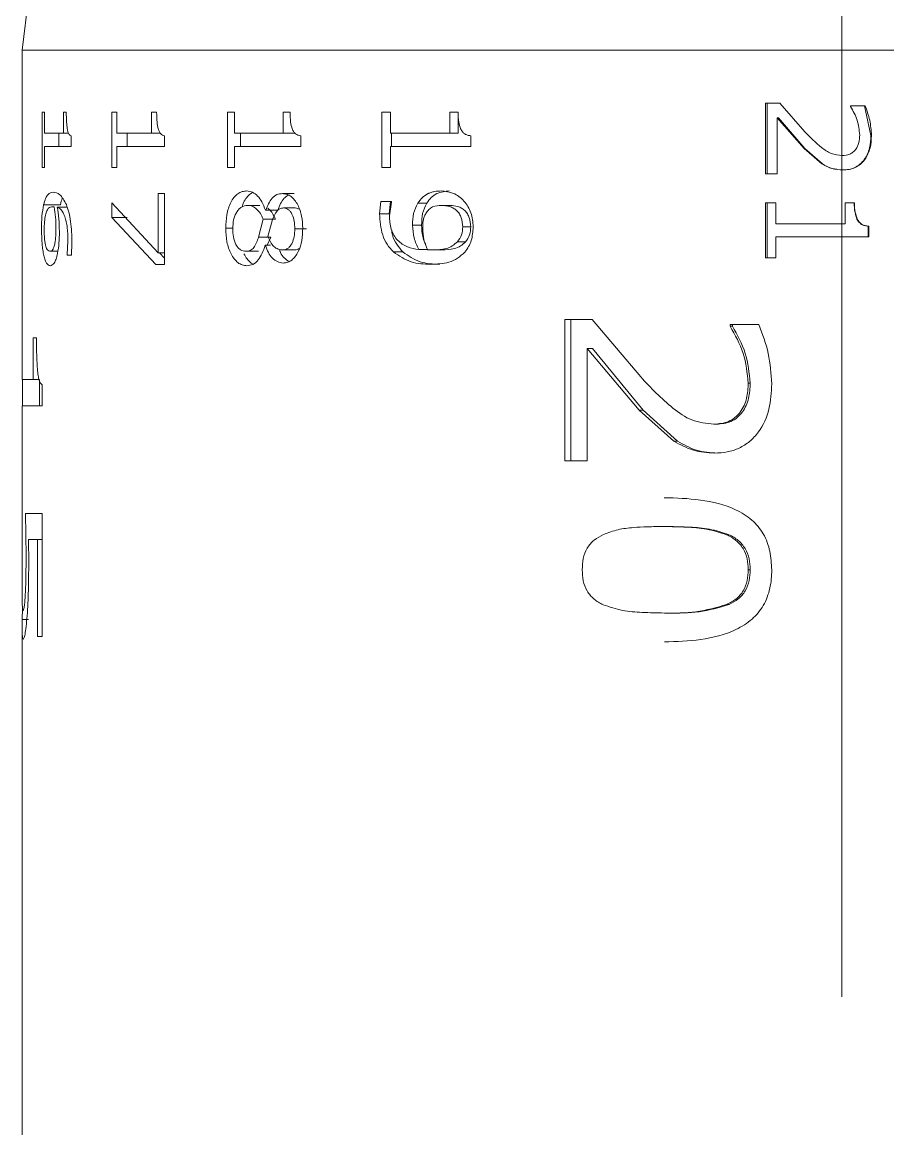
# Model space of a CAD drawing. Header units: inches. Extents: x 0.1 to 10.9, y 0 to 8.5.
# Drawn here: x 5.2366 to 5.4373, y 4.8738 to 5.1303 of the extents above; entities that cross this region are included whole.
import ezdxf

# ---------------------------------------------------------------- set-up
doc = ezdxf.new("R2010")
doc.units = ezdxf.units.IN
doc.header["$MEASUREMENT"] = 0
doc.linetypes.add('CENTERX2', pattern=[0.8, 0.5, -0.1, 0.1, -0.1])

msp = doc.modelspace()

# ---------------------------------------------------------------- linework, layer by layer
at = {"color": 7, "linetype": 'CENTERX2', "lineweight": 0}
msp.add_line((5.42662, 4.10444), (5.42662, 6.90803), dxfattribs=at)
at = {"color": 7, "linetype": 'Continuous', "lineweight": 0}
for p, q in [((5.23894, 5.14291), (5.23662, 5.12381)), ((5.23662, 5.12381), (5.23662, 5.04747)), ((5.33069, 5.12381), (5.23662, 5.12381)), ((5.61662, 5.12381), (5.33069, 5.12381)), ((5.40892, 5.11155), (5.41225, 5.11155)), ((5.40892, 5.09515), (5.40892, 5.11155)), ((5.40929, 5.09515), (5.40929, 5.11155)), ((5.41225, 5.11155), (5.41808, 5.10488)), ((5.24124, 5.10943), (5.24178, 5.10943)), ((5.24124, 5.09667), (5.24124, 5.10943)), ((5.24178, 5.10943), (5.24178, 5.10457)), ((5.24617, 5.10943), (5.24685, 5.10943)), ((5.24617, 5.10457), (5.24617, 5.10943)), ((5.25741, 5.10943), (5.25853, 5.10943)), ((5.25741, 5.09667), (5.25741, 5.10943)), ((5.25853, 5.10943), (5.25853, 5.10457)), ((5.26663, 5.10943), (5.26779, 5.10943)), ((5.26663, 5.10457), (5.26663, 5.10943)), ((5.28422, 5.10943), (5.28584, 5.10943)), ((5.28422, 5.09667), (5.28422, 5.10943)), ((5.28584, 5.10943), (5.28584, 5.10457)), ((5.29714, 5.10943), (5.29871, 5.10943)), ((5.29714, 5.10457), (5.29714, 5.10943)), ((5.31997, 5.10943), (5.32199, 5.10943)), ((5.31997, 5.09667), (5.31997, 5.10943)), ((5.32199, 5.10943), (5.32199, 5.10457)), ((5.33579, 5.10943), (5.33766, 5.10943)), ((5.33579, 5.10457), (5.33579, 5.10943)), ((5.3377, 5.10457), (5.3377, 5.10893)), ((5.42864, 5.11095), (5.43201, 5.11095)), ((5.42864, 5.11078), (5.42864, 5.11095)), ((5.43189, 5.11095), (5.43335, 5.10408)), ((5.41164, 5.10816), (5.41164, 5.09515)), ((5.41789, 5.10104), (5.41164, 5.10816)), ((5.41196, 5.10816), (5.41164, 5.10816)), ((5.41807, 5.10104), (5.41196, 5.10816)), ((5.24178, 5.10457), (5.24617, 5.10457)), ((5.24514, 5.10153), (5.24514, 5.10457)), ((5.24736, 5.10457), (5.24617, 5.10457)), ((5.24796, 5.10398), (5.24796, 5.10153)), ((5.25853, 5.10457), (5.26663, 5.10457)), ((5.26097, 5.10153), (5.26097, 5.10457)), ((5.26865, 5.10457), (5.26663, 5.10457)), ((5.26965, 5.10398), (5.26965, 5.10153)), ((5.28584, 5.10457), (5.29714, 5.10457)), ((5.28722, 5.10153), (5.28722, 5.10457)), ((5.29987, 5.10457), (5.29714, 5.10457)), ((5.3012, 5.10398), (5.3012, 5.10153)), ((5.32199, 5.10457), (5.33579, 5.10457)), ((5.32222, 5.10153), (5.32222, 5.10457)), ((5.3377, 5.10457), (5.33579, 5.10457)), ((5.34063, 5.10398), (5.34063, 5.10153)), ((5.43335, 5.10408), (5.4335, 5.10408)), ((5.24178, 5.10153), (5.24178, 5.09667)), ((5.24178, 5.10153), (5.24796, 5.10153)), ((5.25853, 5.10153), (5.25853, 5.09667)), ((5.25853, 5.10153), (5.26965, 5.10153)), ((5.28584, 5.10153), (5.28584, 5.09667)), ((5.28584, 5.10153), (5.3012, 5.10153)), ((5.32199, 5.10153), (5.32199, 5.09667)), ((5.32199, 5.10153), (5.34063, 5.10153)), ((5.42202, 5.09745), (5.41789, 5.10104)), ((5.41807, 5.10104), (5.41789, 5.10104)), ((5.42212, 5.09745), (5.41807, 5.10104)), ((5.42538, 5.09954), (5.4254, 5.09954)), ((5.24124, 5.09667), (5.24178, 5.09667)), ((5.25741, 5.09667), (5.25853, 5.09667)), ((5.28422, 5.09667), (5.28584, 5.09667)), ((5.31997, 5.09667), (5.32199, 5.09667)), ((5.42212, 5.09745), (5.42202, 5.09745)), ((5.40892, 5.09515), (5.41164, 5.09515)), ((5.25741, 5.08846), (5.26812, 5.07689)), ((5.25741, 5.08501), (5.25741, 5.08846)), ((5.26812, 5.07689), (5.26812, 5.09059)), ((5.26812, 5.09059), (5.26965, 5.09059)), ((5.26965, 5.09059), (5.26965, 5.07419)), ((5.29694, 5.09059), (5.29967, 5.09059)), ((5.31947, 5.08588), (5.31977, 5.08877)), ((5.31977, 5.08877), (5.32225, 5.08877)), ((5.32173, 5.08588), (5.32202, 5.08877)), ((5.32225, 5.08861), (5.32174, 5.08543)), ((5.32225, 5.08877), (5.32225, 5.08861)), ((5.40892, 5.08846), (5.41134, 5.08846)), ((5.40892, 5.0757), (5.40892, 5.08846)), ((5.40929, 5.0757), (5.40929, 5.08846)), ((5.41134, 5.08846), (5.41134, 5.0836)), ((5.42742, 5.08846), (5.42955, 5.08846)), ((5.42742, 5.0836), (5.42742, 5.08846)), ((5.24159, 5.088), (5.24549, 5.088)), ((5.24407, 5.08749), (5.24366, 5.08755)), ((5.24474, 5.08747), (5.24704, 5.08747)), ((5.29174, 5.08786), (5.28884, 5.08786)), ((5.29302, 5.08672), (5.29309, 5.08672)), ((5.29309, 5.08672), (5.2959, 5.08672)), ((5.29992, 5.08725), (5.29719, 5.08725)), ((5.31947, 5.08588), (5.32173, 5.08588)), ((5.32835, 5.08836), (5.33042, 5.08836)), ((5.3358, 5.08786), (5.33384, 5.08786)), ((5.26762, 5.07419), (5.25741, 5.08501)), ((5.26097, 5.08501), (5.25741, 5.08501)), ((5.29142, 5.0805), (5.29249, 5.08465)), ((5.29531, 5.08465), (5.29249, 5.08465)), ((5.29465, 5.08458), (5.29355, 5.08062)), ((5.32712, 5.08329), (5.32921, 5.08329)), ((5.41134, 5.0836), (5.42742, 5.0836)), ((5.43013, 5.08463), (5.43021, 5.08463)), ((5.28382, 5.08254), (5.28546, 5.08254)), ((5.3025, 5.08244), (5.29983, 5.08244)), ((5.34059, 5.08291), (5.33874, 5.08291)), ((5.43276, 5.08302), (5.43276, 5.08057)), ((5.43276, 5.08302), (5.43289, 5.08302)), ((5.43289, 5.08302), (5.43289, 5.08057)), ((5.24704, 5.07647), (5.24724, 5.07965)), ((5.24816, 5.0792), (5.24804, 5.07631)), ((5.29427, 5.0805), (5.29142, 5.0805)), ((5.29293, 5.0786), (5.293, 5.0786)), ((5.293, 5.0786), (5.29416, 5.0786)), ((5.29342, 5.0786), (5.29427, 5.0805)), ((5.33941, 5.07944), (5.33753, 5.07944)), ((5.41134, 5.08057), (5.41134, 5.0757)), ((5.41134, 5.08057), (5.43289, 5.08057)), ((5.24489, 5.07722), (5.24307, 5.07722)), ((5.24704, 5.07631), (5.24704, 5.07647)), ((5.24704, 5.07631), (5.24804, 5.07631)), ((5.26965, 5.07689), (5.26812, 5.07689)), ((5.26965, 5.07562), (5.26847, 5.07689)), ((5.29142, 5.07722), (5.28851, 5.07722)), ((5.29978, 5.07753), (5.29705, 5.07753)), ((5.32269, 5.07706), (5.32488, 5.07706)), ((5.32857, 5.07761), (5.33064, 5.07761)), ((5.3306, 5.07759), (5.33192, 5.07753)), ((5.33392, 5.07753), (5.33192, 5.07753)), ((5.40892, 5.0757), (5.41134, 5.0757)), ((5.26762, 5.07419), (5.26965, 5.07419)), ((5.36243, 5.06144), (5.36876, 5.06144)), ((5.36243, 5.02863), (5.36243, 5.06144)), ((5.36378, 5.02863), (5.36378, 5.06144)), ((5.36876, 5.06144), (5.38, 5.04809)), ((5.40071, 5.06022), (5.40741, 5.06022)), ((5.40071, 5.05989), (5.40071, 5.06022)), ((5.40126, 5.05989), (5.40126, 5.06022)), ((5.40126, 5.05989), (5.40071, 5.05989)), ((5.23919, 5.05719), (5.23993, 5.05719)), ((5.23919, 5.04747), (5.23919, 5.05719)), ((5.3676, 5.05465), (5.3676, 5.02863)), ((5.37962, 5.04042), (5.3676, 5.05465)), ((5.36884, 5.05465), (5.3676, 5.05465)), ((5.38061, 5.04042), (5.36884, 5.05465)), ((5.23662, 5.04747), (5.23919, 5.04747)), ((5.23671, 5.04139), (5.23671, 5.04747)), ((5.24054, 5.04747), (5.23919, 5.04747)), ((5.24062, 5.04747), (5.24062, 5.04139)), ((5.24129, 5.0463), (5.24129, 5.04139)), ((5.40539, 5.04665), (5.40493, 5.04665)), ((5.23662, 5.04139), (5.23662, 5.0183)), ((5.23662, 5.04139), (5.24129, 5.04139)), ((5.38768, 5.03324), (5.37962, 5.04042)), ((5.38061, 5.04042), (5.37962, 5.04042)), ((5.3885, 5.03324), (5.38061, 5.04042)), ((5.39759, 5.03714), (5.39697, 5.03714)), ((5.3885, 5.03324), (5.38768, 5.03324)), ((5.36243, 5.02863), (5.3676, 5.02863)), ((5.23662, 5.0183), (5.23664, 5.0183)), ((5.23664, 5.01785), (5.23662, 5.01235)), ((5.23664, 5.0183), (5.23664, 5.01785)), ((5.23741, 5.01648), (5.24129, 5.01648)), ((5.23752, 5.00657), (5.23741, 5.01648)), ((5.24129, 5.01648), (5.24129, 4.98792)), ((5.23662, 5.01235), (5.23662, 4.99861)), ((5.38631, 5.01344), (5.38544, 5.01344)), ((5.40046, 5.01154), (5.3999, 5.01154)), ((5.2381, 5.0104), (5.23813, 5.00503)), ((5.2381, 5.0104), (5.24016, 5.0104)), ((5.24016, 4.98792), (5.24016, 5.0104)), ((5.24016, 5.0104), (5.24129, 5.0104)), ((5.40539, 5.00341), (5.40493, 5.00341)), ((5.23664, 4.99185), (5.23667, 4.9944)), ((5.40051, 4.99535), (5.39995, 4.99535)), ((5.23664, 4.99185), (5.23806, 4.99185)), ((5.38636, 4.99339), (5.3855, 4.99339)), ((5.23662, 4.99039), (5.23662, 4.78781)), ((5.24016, 4.98792), (5.24129, 4.98792))]:
    msp.add_line(p, q, dxfattribs=at)
for points, knots in [([(5.24685, 5.10943), (5.24686, 5.10866), (5.24687, 5.10735), (5.24701, 5.10611), (5.24706, 5.1056)], [0, 0, 0, 0, 0.586254, 1, 1, 1, 1]), ([(5.26779, 5.10943), (5.2678, 5.10866), (5.26782, 5.10735), (5.26805, 5.10611), (5.26815, 5.1056)], [0, 0, 0, 0, 0.586254, 1, 1, 1, 1]), ([(5.29871, 5.10943), (5.29872, 5.10866), (5.29876, 5.10735), (5.29907, 5.10611), (5.2992, 5.1056)], [0, 0, 0, 0, 0.586254, 1, 1, 1, 1]), ([(5.33766, 5.10943), (5.33769, 5.10866), (5.33772, 5.10735), (5.33809, 5.10611), (5.33825, 5.1056)], [0, 0, 0, 0, 0.586254, 1, 1, 1, 1]), ([(5.43076, 5.10416), (5.43064, 5.10533), (5.4304, 5.10769), (5.42922, 5.10975), (5.42864, 5.11078)], [0, 0, 0, 0, 0.499757, 1, 1, 1, 1]), ([(5.43201, 5.11095), (5.43242, 5.10984), (5.43326, 5.10762), (5.43342, 5.10526), (5.4335, 5.10408)], [0, 0, 0, 0, 0.500032, 1, 1, 1, 1]), ([(5.24706, 5.1056), (5.24712, 5.10535), (5.24722, 5.1049), (5.24742, 5.10437), (5.24767, 5.10408), (5.24785, 5.10402), (5.24796, 5.10398)], [0, 0, 0, 0, 0.26977, 0.499699, 0.721463, 1, 1, 1, 1]), ([(5.26815, 5.1056), (5.26824, 5.10535), (5.26841, 5.1049), (5.26875, 5.10437), (5.26917, 5.10408), (5.26948, 5.10402), (5.26965, 5.10398)], [0, 0, 0, 0, 0.2697697, 0.4996988, 0.7214626, 1, 1, 1, 1]), ([(5.2992, 5.1056), (5.29932, 5.10535), (5.29955, 5.1049), (5.29999, 5.10437), (5.30056, 5.10408), (5.30097, 5.10402), (5.3012, 5.10398)], [0, 0, 0, 0, 0.26977, 0.499699, 0.721463, 1, 1, 1, 1]), ([(5.33825, 5.1056), (5.33839, 5.10535), (5.33867, 5.1049), (5.3392, 5.10437), (5.33988, 5.10408), (5.34036, 5.10402), (5.34063, 5.10398)], [0, 0, 0, 0, 0.2697697, 0.4996988, 0.7214626, 1, 1, 1, 1]), ([(5.41808, 5.10488), (5.41931, 5.10363), (5.42114, 5.10175), (5.42409, 5.09969), (5.42586, 5.0995), (5.42674, 5.0994)], [0, 0, 0, 0, 0.5010759, 0.7508625, 1, 1, 1, 1]), ([(5.42674, 5.0994), (5.42734, 5.09945), (5.42822, 5.09953), (5.42924, 5.10015), (5.42985, 5.10079), (5.4303, 5.10156), (5.43069, 5.10268), (5.43073, 5.10357), (5.43076, 5.10416)], [0, 0, 0, 0, 0.249421, 0.372272, 0.499385, 0.621869, 0.74984, 1, 1, 1, 1]), ([(5.43335, 5.10408), (5.4333, 5.1031), (5.43321, 5.10114), (5.43221, 5.09882), (5.43089, 5.09738), (5.42968, 5.09659), (5.4283, 5.09614), (5.42734, 5.09608), (5.42684, 5.09606)], [0, 0, 0, 0, 0.2524485, 0.5030628, 0.6303949, 0.7524448, 0.8728303, 1, 1, 1, 1]), ([(5.4335, 5.10408), (5.43345, 5.10309), (5.43335, 5.10113), (5.43232, 5.09882), (5.43098, 5.09738), (5.42974, 5.09659), (5.42833, 5.09613), (5.42735, 5.09608), (5.42685, 5.09606)], [0, 0, 0, 0, 0.250225, 0.499474, 0.626932, 0.749688, 0.871298, 1, 1, 1, 1]), ([(5.42685, 5.09606), (5.42599, 5.09611), (5.42428, 5.09621), (5.42277, 5.09704), (5.42202, 5.09745)], [0, 0, 0, 0, 0.499617, 1, 1, 1, 1]), ([(5.42548, 5.09625), (5.42511, 5.09628), (5.4239, 5.09639), (5.42285, 5.09702), (5.42212, 5.09745)], [0, 0, 0, 0, 0.308902, 1, 1, 1, 1]), ([(5.28382, 5.08254), (5.28386, 5.0836), (5.28393, 5.08571), (5.28471, 5.08817), (5.28567, 5.08971), (5.28657, 5.09058), (5.28758, 5.09111), (5.28831, 5.09117), (5.28867, 5.0912)], [0, 0, 0, 0, 0.250126, 0.499378, 0.62775, 0.749677, 0.874797, 1, 1, 1, 1]), ([(5.28867, 5.0912), (5.28913, 5.09113), (5.29002, 5.09101), (5.29125, 5.09008), (5.2923, 5.08864), (5.29277, 5.08739), (5.29302, 5.08672)], [0, 0, 0, 0, 0.243682, 0.477055, 0.722641, 1, 1, 1, 1]), ([(5.32835, 5.08836), (5.32867, 5.08882), (5.32932, 5.08974), (5.33023, 5.09034), (5.3307, 5.09057), (5.3307, 5.09057), (5.3307, 5.09057), (5.33071, 5.09057), (5.33071, 5.09057), (5.33071, 5.09057), (5.33071, 5.09057), (5.33072, 5.09058), (5.33073, 5.09058), (5.33075, 5.09059), (5.3308, 5.09062), (5.3309, 5.09066), (5.33111, 5.09075), (5.33154, 5.09091), (5.33243, 5.09114), (5.33322, 5.09118), (5.33373, 5.0912)], [0, 0, 0, 0, 0.249773, 0.499049, 0.499147, 0.499192, 0.499249, 0.499306, 0.499421, 0.49965, 0.500109, 0.501026, 0.502862, 0.506539, 0.513913, 0.528742, 0.55874, 0.62019, 0.749603, 1, 1, 1, 1]), ([(5.33042, 5.08836), (5.33074, 5.08882), (5.33137, 5.08973), (5.33314, 5.09096), (5.33467, 5.0911), (5.33569, 5.0912)], [0, 0, 0, 0, 0.2522277, 0.5026472, 1, 1, 1, 1]), ([(5.33373, 5.0912), (5.33471, 5.09111), (5.33616, 5.09097), (5.33792, 5.08995), (5.33942, 5.08855), (5.34089, 5.0862), (5.34108, 5.08398), (5.34117, 5.08287)], [0, 0, 0, 0, 0.2499153, 0.3739661, 0.5007032, 0.7502661, 1, 1, 1, 1]), ([(5.24159, 5.088), (5.24173, 5.08852), (5.24202, 5.08956), (5.24276, 5.09069), (5.2434, 5.09081), (5.24383, 5.09089)], [0, 0, 0, 0, 0.2498, 0.500035, 1, 1, 1, 1]), ([(5.24383, 5.09089), (5.24434, 5.09084), (5.24536, 5.09074), (5.24636, 5.08894), (5.24686, 5.08804)], [0, 0, 0, 0, 0.501248, 1, 1, 1, 1]), ([(5.24549, 5.088), (5.24562, 5.08857), (5.24575, 5.08914), (5.24593, 5.08944), (5.24593, 5.08945)], [0, 0, 0, 0, 0.992708, 1, 1, 1, 1]), ([(5.28765, 5.08752), (5.28774, 5.08786), (5.28796, 5.0887), (5.28865, 5.08969), (5.28938, 5.09049), (5.28991, 5.09073), (5.2901, 5.09082)], [0, 0, 0, 0, 0.2135635, 0.5279687, 0.8252509, 1, 1, 1, 1]), ([(5.29309, 5.08672), (5.29352, 5.08774), (5.29416, 5.08928), (5.29566, 5.09047), (5.29652, 5.09055), (5.29694, 5.09059)], [0, 0, 0, 0, 0.499791, 0.749561, 1, 1, 1, 1]), ([(5.2959, 5.08672), (5.29631, 5.08778), (5.29689, 5.08929), (5.29798, 5.09002), (5.29831, 5.09024)], [0, 0, 0, 0, 0.69662, 1, 1, 1, 1]), ([(5.29694, 5.09059), (5.29729, 5.09056), (5.29799, 5.0905), (5.29897, 5.08995), (5.29982, 5.08909), (5.30075, 5.08763), (5.30153, 5.0854), (5.30161, 5.0835), (5.30165, 5.08254)], [0, 0, 0, 0, 0.125077, 0.250085, 0.369564, 0.500407, 0.749882, 1, 1, 1, 1]), ([(5.42949, 5.08846), (5.42951, 5.0877), (5.42955, 5.08639), (5.42996, 5.08515), (5.43013, 5.08463)], [0, 0, 0, 0, 0.586186, 1, 1, 1, 1]), ([(5.42955, 5.08846), (5.42957, 5.0877), (5.42961, 5.08639), (5.43003, 5.08515), (5.43021, 5.08463)], [0, 0, 0, 0, 0.586254, 1, 1, 1, 1]), ([(5.2411, 5.08221), (5.24112, 5.08329), (5.24115, 5.08545), (5.24144, 5.08715), (5.24159, 5.088)], [0, 0, 0, 0, 0.500651, 1, 1, 1, 1]), ([(5.24366, 5.08755), (5.24335, 5.08752), (5.24289, 5.08747), (5.24235, 5.08671), (5.24214, 5.08597), (5.24204, 5.08561)], [0, 0, 0, 0, 0.50028, 0.754129, 1, 1, 1, 1]), ([(5.24445, 5.08259), (5.24443, 5.08345), (5.2444, 5.08518), (5.24418, 5.08672), (5.24407, 5.08749)], [0, 0, 0, 0, 0.499823, 1, 1, 1, 1]), ([(5.24474, 5.08747), (5.24489, 5.08659), (5.24518, 5.08483), (5.24522, 5.0828), (5.24524, 5.08179)], [0, 0, 0, 0, 0.500374, 1, 1, 1, 1]), ([(5.24724, 5.07965), (5.24722, 5.0807), (5.24717, 5.08227), (5.24684, 5.08412), (5.24639, 5.08567), (5.24565, 5.08701), (5.24505, 5.08732), (5.24474, 5.08747)], [0, 0, 0, 0, 0.2495748, 0.3735246, 0.5000757, 0.7496692, 1, 1, 1, 1]), ([(5.24686, 5.08804), (5.24706, 5.08748), (5.24747, 5.08636), (5.24804, 5.08339), (5.24811, 5.08088), (5.24816, 5.0792)], [0, 0, 0, 0, 0.250452, 0.501032, 1, 1, 1, 1]), ([(5.28884, 5.08786), (5.28837, 5.08779), (5.28766, 5.08769), (5.28685, 5.08699), (5.28633, 5.08629), (5.28591, 5.08546), (5.28552, 5.0842), (5.28547, 5.08316), (5.28543, 5.08247)], [0, 0, 0, 0, 0.249222, 0.372119, 0.499739, 0.62497, 0.750214, 1, 1, 1, 1]), ([(5.29249, 5.08465), (5.29229, 5.0851), (5.29188, 5.08601), (5.29099, 5.08704), (5.28996, 5.08775), (5.28922, 5.08782), (5.28884, 5.08786)], [0, 0, 0, 0, 0.250147, 0.500151, 0.749963, 1, 1, 1, 1]), ([(5.29531, 5.08465), (5.29511, 5.0851), (5.29471, 5.08599), (5.29407, 5.08685), (5.29364, 5.08711), (5.29355, 5.08717)], [0, 0, 0, 0, 0.441858, 0.881121, 1, 1, 1, 1]), ([(5.29719, 5.08725), (5.29691, 5.08722), (5.29634, 5.08715), (5.29534, 5.0863), (5.29492, 5.08527), (5.29465, 5.08458)], [0, 0, 0, 0, 0.250291, 0.500423, 1, 1, 1, 1]), ([(5.29983, 5.08244), (5.29981, 5.08304), (5.29975, 5.08416), (5.29936, 5.08549), (5.29887, 5.08635), (5.29838, 5.08686), (5.29781, 5.08718), (5.2974, 5.08723), (5.29719, 5.08725)], [0, 0, 0, 0, 0.269444, 0.500228, 0.630596, 0.751741, 0.87203, 1, 1, 1, 1]), ([(5.30084, 5.08696), (5.30074, 5.08702), (5.30045, 5.08721), (5.30013, 5.08723), (5.29992, 5.08725)], [0, 0, 0, 0, 0.356942, 1, 1, 1, 1]), ([(5.32269, 5.07706), (5.32218, 5.07762), (5.32115, 5.07875), (5.31976, 5.08169), (5.31958, 5.08421), (5.31947, 5.08588)], [0, 0, 0, 0, 0.250482, 0.501012, 1, 1, 1, 1]), ([(5.32712, 5.08329), (5.32714, 5.0842), (5.32718, 5.08601), (5.32796, 5.08758), (5.32835, 5.08836)], [0, 0, 0, 0, 0.5008972, 1, 1, 1, 1]), ([(5.32921, 5.08329), (5.32923, 5.0842), (5.32927, 5.08601), (5.33004, 5.08758), (5.33042, 5.08836)], [0, 0, 0, 0, 0.501806, 1, 1, 1, 1]), ([(5.33018, 5.08598), (5.33005, 5.08571), (5.32978, 5.08519), (5.32949, 5.08401), (5.32947, 5.0831), (5.32946, 5.08249)], [0, 0, 0, 0, 0.251595, 0.499623, 1, 1, 1, 1]), ([(5.33384, 5.08786), (5.33313, 5.08782), (5.33207, 5.08776), (5.33084, 5.08692), (5.3304, 5.08629), (5.33018, 5.08598)], [0, 0, 0, 0, 0.499421, 0.74771, 1, 1, 1, 1]), ([(5.33874, 5.08291), (5.33869, 5.08361), (5.33861, 5.08468), (5.33799, 5.08592), (5.33735, 5.08668), (5.33658, 5.08725), (5.33542, 5.08775), (5.33447, 5.08782), (5.33384, 5.08786)], [0, 0, 0, 0, 0.249293, 0.373882, 0.499552, 0.618742, 0.743814, 1, 1, 1, 1]), ([(5.34059, 5.08291), (5.34054, 5.08361), (5.34046, 5.08467), (5.33985, 5.08591), (5.33923, 5.08667), (5.33848, 5.08725), (5.33734, 5.08775), (5.33641, 5.08782), (5.3358, 5.08786)], [0, 0, 0, 0, 0.251993, 0.377387, 0.503249, 0.622046, 0.746239, 1, 1, 1, 1]), ([(5.24204, 5.08561), (5.24194, 5.08511), (5.24175, 5.08411), (5.24173, 5.08282), (5.24171, 5.08217)], [0, 0, 0, 0, 0.499828, 1, 1, 1, 1]), ([(5.32174, 5.08543), (5.32181, 5.08438), (5.32191, 5.08279), (5.32274, 5.08091), (5.32392, 5.07936), (5.32591, 5.07804), (5.32768, 5.07775), (5.32857, 5.07761)], [0, 0, 0, 0, 0.2496557, 0.3751687, 0.5001161, 0.7496266, 1, 1, 1, 1]), ([(5.32857, 5.07761), (5.32814, 5.07849), (5.32729, 5.08026), (5.32717, 5.08228), (5.32712, 5.08329)], [0, 0, 0, 0, 0.500294, 1, 1, 1, 1]), ([(5.33017, 5.07879), (5.32994, 5.07929), (5.32931, 5.08068), (5.32925, 5.08227), (5.32921, 5.08329)], [0, 0, 0, 0, 0.361063, 1, 1, 1, 1]), ([(5.43013, 5.08463), (5.43029, 5.08439), (5.43058, 5.08393), (5.43118, 5.08341), (5.43193, 5.08312), (5.43246, 5.08305), (5.43276, 5.08302)], [0, 0, 0, 0, 0.2702175, 0.5024347, 0.7232869, 1, 1, 1, 1]), ([(5.43021, 5.08463), (5.43037, 5.08439), (5.43068, 5.08393), (5.43128, 5.0834), (5.43204, 5.08312), (5.43259, 5.08305), (5.43289, 5.08302)], [0, 0, 0, 0, 0.26977, 0.499699, 0.721463, 1, 1, 1, 1]), ([(5.24311, 5.07388), (5.24282, 5.07397), (5.2424, 5.07411), (5.24193, 5.07513), (5.24163, 5.07619), (5.24139, 5.07748), (5.24116, 5.07944), (5.24113, 5.0811), (5.2411, 5.08221)], [0, 0, 0, 0, 0.2495771, 0.3740244, 0.5000297, 0.626972, 0.7505602, 1, 1, 1, 1]), ([(5.24171, 5.08217), (5.24173, 5.08147), (5.24175, 5.0804), (5.24191, 5.07915), (5.24208, 5.07838), (5.24229, 5.07781), (5.24262, 5.07731), (5.24289, 5.07726), (5.24307, 5.07722)], [0, 0, 0, 0, 0.248401, 0.375132, 0.49955, 0.620238, 0.749878, 1, 1, 1, 1]), ([(5.24421, 5.0791), (5.24429, 5.07965), (5.24444, 5.08074), (5.24445, 5.08197), (5.24445, 5.08259)], [0, 0, 0, 0, 0.498268, 1, 1, 1, 1]), ([(5.24524, 5.08179), (5.24524, 5.08088), (5.24522, 5.07907), (5.24495, 5.0775), (5.24482, 5.07672)], [0, 0, 0, 0, 0.500869, 1, 1, 1, 1]), ([(5.28872, 5.07388), (5.28835, 5.07391), (5.28763, 5.07397), (5.28663, 5.07453), (5.28574, 5.07542), (5.28478, 5.07697), (5.28395, 5.07938), (5.28386, 5.08149), (5.28382, 5.08254)], [0, 0, 0, 0, 0.12518, 0.250283, 0.371959, 0.500628, 0.750026, 1, 1, 1, 1]), ([(5.28543, 5.08247), (5.28546, 5.08182), (5.28551, 5.08051), (5.286, 5.07899), (5.28662, 5.07806), (5.28738, 5.07737), (5.28806, 5.07728), (5.28851, 5.07722)], [0, 0, 0, 0, 0.250453, 0.500024, 0.625381, 0.750556, 1, 1, 1, 1]), ([(5.29705, 5.07753), (5.29728, 5.07755), (5.2977, 5.0776), (5.2983, 5.07791), (5.2988, 5.07843), (5.29932, 5.0793), (5.29975, 5.08067), (5.2998, 5.08182), (5.29983, 5.08244)], [0, 0, 0, 0, 0.133902, 0.249958, 0.370032, 0.50033, 0.731636, 1, 1, 1, 1]), ([(5.30165, 5.08254), (5.30162, 5.08159), (5.30155, 5.07971), (5.30085, 5.07746), (5.29995, 5.076), (5.29913, 5.07514), (5.29815, 5.0746), (5.29746, 5.07453), (5.2971, 5.07449)], [0, 0, 0, 0, 0.250269, 0.499788, 0.628541, 0.750076, 0.868173, 1, 1, 1, 1]), ([(5.32488, 5.07706), (5.32439, 5.07763), (5.3234, 5.07876), (5.32245, 5.08053), (5.32232, 5.08172), (5.32228, 5.08209)], [0, 0, 0, 0, 0.4069542, 0.8160718, 1, 1, 1, 1]), ([(5.32946, 5.08249), (5.32951, 5.08163), (5.32961, 5.07991), (5.33027, 5.07836), (5.3306, 5.07759)], [0, 0, 0, 0, 0.499901, 1, 1, 1, 1]), ([(5.33753, 5.07944), (5.33789, 5.07994), (5.33862, 5.08096), (5.3387, 5.08226), (5.33874, 5.08291)], [0, 0, 0, 0, 0.4995426, 1, 1, 1, 1]), ([(5.34117, 5.08287), (5.34109, 5.0818), (5.34098, 5.08021), (5.34016, 5.07826), (5.33954, 5.07746), (5.33923, 5.07704)], [0, 0, 0, 0, 0.499334, 0.745263, 1, 1, 1, 1]), ([(5.33941, 5.07944), (5.33976, 5.07995), (5.34047, 5.08097), (5.34055, 5.08226), (5.34059, 5.08291)], [0, 0, 0, 0, 0.499479, 1, 1, 1, 1]), ([(5.24307, 5.07722), (5.24329, 5.07727), (5.2436, 5.07733), (5.24399, 5.07817), (5.24414, 5.07878), (5.24421, 5.0791)], [0, 0, 0, 0, 0.4993839, 0.742438, 1, 1, 1, 1]), ([(5.28851, 5.07722), (5.28884, 5.07725), (5.28934, 5.07729), (5.28995, 5.07767), (5.29075, 5.07853), (5.29112, 5.07962), (5.29142, 5.0805)], [0, 0, 0, 0, 0.2502, 0.377926, 0.50064, 1, 1, 1, 1]), ([(5.29293, 5.0786), (5.29272, 5.07797), (5.2923, 5.07674), (5.29139, 5.07513), (5.29014, 5.07403), (5.28919, 5.07393), (5.28872, 5.07388)], [0, 0, 0, 0, 0.255215, 0.500917, 0.750097, 1, 1, 1, 1]), ([(5.2971, 5.07449), (5.29665, 5.07456), (5.29575, 5.0747), (5.29458, 5.0756), (5.29362, 5.07691), (5.29321, 5.07801), (5.293, 5.0786)], [0, 0, 0, 0, 0.249712, 0.499813, 0.734591, 1, 1, 1, 1]), ([(5.29355, 5.08062), (5.29396, 5.07977), (5.29458, 5.07849), (5.29595, 5.07763), (5.29668, 5.07756), (5.29705, 5.07753)], [0, 0, 0, 0, 0.49917, 0.749335, 1, 1, 1, 1]), ([(5.33192, 5.07753), (5.33292, 5.07757), (5.33442, 5.07762), (5.33636, 5.07835), (5.33714, 5.07908), (5.33753, 5.07944)], [0, 0, 0, 0, 0.500345, 0.75242, 1, 1, 1, 1]), ([(5.33392, 5.07753), (5.33489, 5.07757), (5.33636, 5.07762), (5.33826, 5.07835), (5.33903, 5.07908), (5.33941, 5.07944)], [0, 0, 0, 0, 0.499167, 0.751232, 1, 1, 1, 1]), ([(5.24482, 5.07672), (5.24471, 5.07626), (5.24449, 5.07534), (5.2439, 5.0741), (5.24342, 5.07397), (5.24311, 5.07388)], [0, 0, 0, 0, 0.250469, 0.500878, 1, 1, 1, 1]), ([(5.29019, 5.07426), (5.28999, 5.07436), (5.28945, 5.07461), (5.2887, 5.07542), (5.28826, 5.07621), (5.28803, 5.07661)], [0, 0, 0, 0, 0.235282, 0.608239, 1, 1, 1, 1]), ([(5.29849, 5.07485), (5.2981, 5.0751), (5.29735, 5.0756), (5.29663, 5.07656), (5.29637, 5.07722), (5.29631, 5.07738)], [0, 0, 0, 0, 0.435588, 0.862856, 1, 1, 1, 1]), ([(5.29978, 5.07753), (5.3, 5.07755), (5.30037, 5.07758), (5.3007, 5.07778), (5.30083, 5.07786)], [0, 0, 0, 0, 0.6105043, 1, 1, 1, 1]), ([(5.33136, 5.07419), (5.32978, 5.07425), (5.32666, 5.07436), (5.32401, 5.07616), (5.32269, 5.07706)], [0, 0, 0, 0, 0.503411, 1, 1, 1, 1]), ([(5.33336, 5.07419), (5.33182, 5.07425), (5.32875, 5.07437), (5.32617, 5.07616), (5.32488, 5.07706)], [0, 0, 0, 0, 0.502497, 1, 1, 1, 1]), ([(5.33923, 5.07704), (5.33868, 5.07653), (5.33758, 5.07549), (5.33488, 5.07434), (5.33276, 5.07425), (5.33136, 5.07419)], [0, 0, 0, 0, 0.2484876, 0.4999888, 1, 1, 1, 1]), ([(5.40741, 5.06022), (5.40824, 5.05801), (5.4099, 5.05358), (5.41022, 5.04885), (5.41037, 5.04649)], [0, 0, 0, 0, 0.500032, 1, 1, 1, 1]), ([(5.40493, 5.04665), (5.40469, 5.049), (5.4042, 5.05372), (5.40188, 5.05783), (5.40071, 5.05989)], [0, 0, 0, 0, 0.499757, 1, 1, 1, 1]), ([(5.40539, 5.04665), (5.40515, 5.049), (5.40468, 5.0537), (5.4024, 5.05783), (5.40126, 5.05989)], [0, 0, 0, 0, 0.500593, 1, 1, 1, 1]), ([(5.23993, 5.05719), (5.23994, 5.05587), (5.23995, 5.05326), (5.24011, 5.05077), (5.24018, 5.04953)], [0, 0, 0, 0, 0.50108, 1, 1, 1, 1]), ([(5.24018, 5.04953), (5.24025, 5.04903), (5.24036, 5.04811), (5.24062, 5.04704), (5.24093, 5.04647), (5.24117, 5.04636), (5.24129, 5.0463)], [0, 0, 0, 0, 0.268585, 0.499853, 0.742171, 1, 1, 1, 1]), ([(5.38, 5.04809), (5.38238, 5.04559), (5.38595, 5.04183), (5.39173, 5.03771), (5.39522, 5.03733), (5.39697, 5.03714)], [0, 0, 0, 0, 0.5010816, 0.7508684, 1, 1, 1, 1]), ([(5.39697, 5.03714), (5.39814, 5.03724), (5.39989, 5.03739), (5.40191, 5.03864), (5.40311, 5.03991), (5.40402, 5.04145), (5.40478, 5.04369), (5.40487, 5.04547), (5.40493, 5.04665)], [0, 0, 0, 0, 0.249071, 0.372309, 0.4993, 0.621785, 0.749787, 1, 1, 1, 1]), ([(5.41037, 5.04649), (5.41028, 5.04452), (5.41008, 5.0406), (5.40803, 5.03597), (5.40536, 5.03309), (5.40287, 5.0315), (5.40008, 5.03059), (5.39814, 5.0305), (5.39717, 5.03045)], [0, 0, 0, 0, 0.2502272, 0.4994725, 0.6269207, 0.7496768, 0.8747756, 1, 1, 1, 1]), ([(5.39759, 5.03714), (5.39874, 5.03724), (5.40046, 5.0374), (5.40243, 5.03864), (5.40361, 5.03992), (5.4045, 5.04145), (5.40524, 5.04369), (5.40533, 5.04547), (5.40539, 5.04665)], [0, 0, 0, 0, 0.246297, 0.368747, 0.495653, 0.61858, 0.747513, 1, 1, 1, 1]), ([(5.39717, 5.03045), (5.39548, 5.03056), (5.3921, 5.03077), (5.38915, 5.03242), (5.38768, 5.03324)], [0, 0, 0, 0, 0.500071, 1, 1, 1, 1]), ([(5.39779, 5.03045), (5.39614, 5.03056), (5.39282, 5.03077), (5.38994, 5.03242), (5.3885, 5.03324)], [0, 0, 0, 0, 0.4992261, 1, 1, 1, 1]), ([(5.38544, 5.02012), (5.38824, 5.02004), (5.39383, 5.01987), (5.4009, 5.01818), (5.40582, 5.01516), (5.40863, 5.01179), (5.41015, 5.00773), (5.4103, 5.00485), (5.41037, 5.00341)], [0, 0, 0, 0, 0.249347, 0.498929, 0.628792, 0.749703, 0.874971, 1, 1, 1, 1]), ([(5.37138, 5.01158), (5.37064, 5.01119), (5.36916, 5.01042), (5.36746, 5.00847), (5.36655, 5.00601), (5.36648, 5.00428), (5.36645, 5.00341)], [0, 0, 0, 0, 0.250209, 0.499842, 0.749528, 1, 1, 1, 1]), ([(5.38544, 5.01344), (5.38413, 5.01343), (5.38173, 5.0134), (5.37817, 5.01321), (5.37472, 5.01283), (5.3725, 5.012), (5.37138, 5.01158)], [0, 0, 0, 0, 0.272649, 0.500274, 0.750253, 1, 1, 1, 1]), ([(5.3999, 5.01154), (5.39837, 5.01203), (5.39534, 5.01301), (5.39043, 5.01333), (5.38716, 5.0134), (5.38544, 5.01344)], [0, 0, 0, 0, 0.325357, 0.644826, 1, 1, 1, 1]), ([(5.40046, 5.01154), (5.39896, 5.01203), (5.396, 5.01301), (5.39119, 5.01333), (5.38799, 5.0134), (5.38631, 5.01344)], [0, 0, 0, 0, 0.325668, 0.645021, 1, 1, 1, 1]), ([(5.40493, 5.00341), (5.40489, 5.00427), (5.40482, 5.00597), (5.40386, 5.0084), (5.40242, 5.01001), (5.40103, 5.01098), (5.40027, 5.01135), (5.3999, 5.01154)], [0, 0, 0, 0, 0.250235, 0.499898, 0.749422, 0.874667, 1, 1, 1, 1]), ([(5.40539, 5.00341), (5.40535, 5.00427), (5.40527, 5.00597), (5.40435, 5.00839), (5.40294, 5.01), (5.40157, 5.01098), (5.40083, 5.01135), (5.40046, 5.01154)], [0, 0, 0, 0, 0.251925, 0.5026, 0.751548, 0.87588, 1, 1, 1, 1]), ([(5.23732, 4.9972), (5.23736, 4.99789), (5.23743, 4.99928), (5.23751, 5.00249), (5.23752, 5.00494), (5.23752, 5.00657)], [0, 0, 0, 0, 0.249719, 0.499783, 1, 1, 1, 1]), ([(5.23813, 5.00503), (5.23813, 5.00286), (5.23812, 4.99854), (5.23789, 4.99468), (5.23778, 4.99275)], [0, 0, 0, 0, 0.501283, 1, 1, 1, 1]), ([(5.36645, 5.00341), (5.36648, 5.00256), (5.36656, 5.00086), (5.36745, 4.99843), (5.36884, 4.99682), (5.37017, 4.99585), (5.37091, 4.9955), (5.37128, 4.99532)], [0, 0, 0, 0, 0.2502535, 0.4999733, 0.7494273, 0.8746674, 1, 1, 1, 1]), ([(5.41037, 5.00341), (5.41036, 5.0027), (5.41032, 5.00126), (5.40987, 4.99843), (5.40865, 4.99507), (5.40587, 4.99172), (5.40096, 4.9887), (5.3939, 4.98696), (5.3883, 4.98679), (5.3855, 4.98671)], [0, 0, 0, 0, 0.062656, 0.125283, 0.250134, 0.369792, 0.499748, 0.749555, 1, 1, 1, 1]), ([(5.39995, 4.99535), (5.4007, 4.99574), (5.40219, 4.99653), (5.40389, 4.99847), (5.40482, 5.00087), (5.4049, 5.00257), (5.40493, 5.00341)], [0, 0, 0, 0, 0.250242, 0.499923, 0.749657, 1, 1, 1, 1]), ([(5.40051, 4.99535), (5.40124, 4.99574), (5.40271, 4.99653), (5.40437, 4.99847), (5.40528, 5.00088), (5.40535, 5.00257), (5.40539, 5.00341)], [0, 0, 0, 0, 0.248105, 0.497207, 0.747968, 1, 1, 1, 1]), ([(5.23662, 4.99861), (5.23662, 4.99859), (5.23662, 4.9979), (5.23662, 4.99735), (5.23663, 4.99682)], [0, 0, 0, 0, 0.027404, 1, 1, 1, 1]), ([(5.23663, 4.99682), (5.23663, 4.99635), (5.23664, 4.99541), (5.2367, 4.99423), (5.23679, 4.99409), (5.23685, 4.994)], [0, 0, 0, 0, 0.250186, 0.500448, 1, 1, 1, 1]), ([(5.23685, 4.994), (5.23692, 4.9941), (5.23703, 4.99425), (5.23721, 4.99565), (5.23728, 4.99668), (5.23732, 4.9972)], [0, 0, 0, 0, 0.499107, 0.749628, 1, 1, 1, 1]), ([(5.37128, 4.99532), (5.37277, 4.99481), (5.37569, 4.99381), (5.38052, 4.99349), (5.38377, 4.99342), (5.3855, 4.99339)], [0, 0, 0, 0, 0.3267108, 0.6435225, 1, 1, 1, 1]), ([(5.3855, 4.99339), (5.38794, 4.99337), (5.39283, 4.99334), (5.39758, 4.99468), (5.39995, 4.99535)], [0, 0, 0, 0, 0.50116, 1, 1, 1, 1]), ([(5.38636, 4.99339), (5.38876, 4.99337), (5.39354, 4.99334), (5.39819, 4.99468), (5.40051, 4.99535)], [0, 0, 0, 0, 0.500896, 1, 1, 1, 1]), ([(5.23685, 4.98731), (5.23677, 4.98751), (5.2366, 4.98789), (5.23662, 4.99053), (5.23664, 4.99185)], [0, 0, 0, 0, 0.500452, 1, 1, 1, 1]), ([(5.23778, 4.99275), (5.2377, 4.99188), (5.23755, 4.99014), (5.23728, 4.98836), (5.23703, 4.98744), (5.23691, 4.98736), (5.23685, 4.98731)], [0, 0, 0, 0, 0.249869, 0.499743, 0.749674, 1, 1, 1, 1])]:
    msp.add_open_spline(points, degree=3, knots=knots, dxfattribs=at)

doc.saveas('drawing.dxf')
